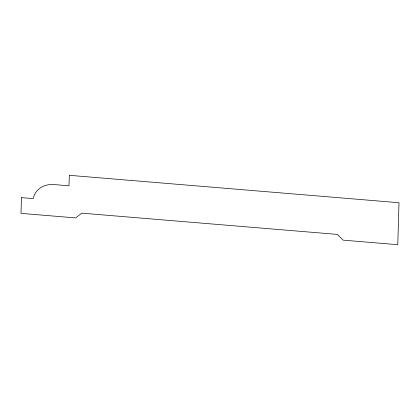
<?xml version="1.0" encoding="UTF-8"?>
<svg xmlns="http://www.w3.org/2000/svg" width="420" height="420" viewBox="0 0 420 420"><rect width="100%" height="100%" fill="white"/><g stroke="black" fill="none" stroke-linecap="round" stroke-linejoin="round"><path stroke-width="0.63" d="M21.457 197.631L21 213.365L75.71 217.912L81.748 213.155L337.334 234.402L343.072 240.135L397.782 244.687L399 202.718L69.316 175.313L69.011 185.808L54.296 184.585A20.601 18.086 15.5 0 0 33.233 198.608L21.457 197.631"/></g></svg>
